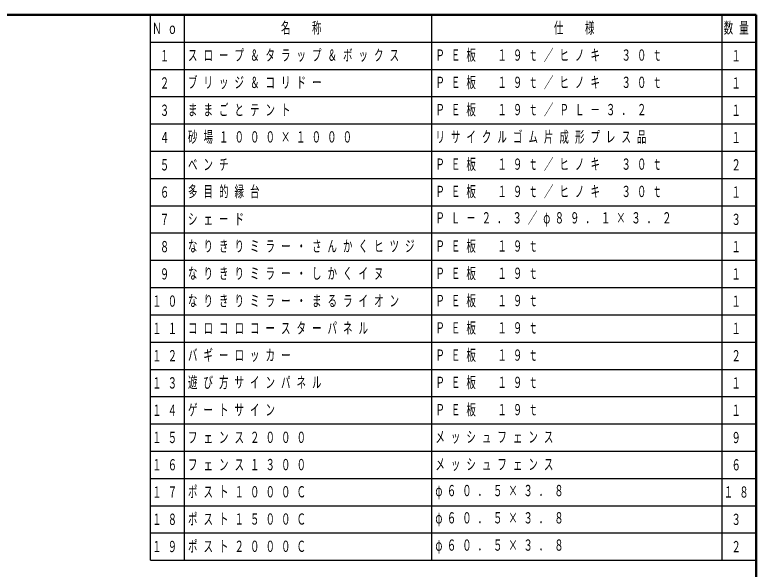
# Model space of a CAD drawing. Units: millimetres on the paper, scale 1:50. Extents: x 35 to 420, y -297 to 267.
# Drawn here: x 289.7 to 420, y 169.4 to 267 of the extents above; entities that cross this region are included whole.
import ezdxf
from ezdxf.enums import TextEntityAlignment as Align

# ---------------------------------------------------------------- set-up
doc = ezdxf.new("R2010")
doc.units = ezdxf.units.MM
doc.layers.add('CLASS1', color=7, linetype='Continuous', lineweight=25)
doc.layers.add('NAKAMURA図枠', color=7, linetype='Continuous', lineweight=13)
doc.styles.add('ＭＳ ゴシック', font='')
doc.styles.get('ＭＳ ゴシック').set_extended_font_data('MS Gothic')

msp = doc.modelspace()

# ---------------------------------------------------------------- linework, layer by layer
at = {"layer": 'CLASS1'}
for p, q in [((313.5, 171), (313.5, 267)), ((313.5, 267), (420, 267)), ((319.5, 171), (319.5, 267)), ((363, 171), (363, 267)), ((414, 171), (414, 267)), ((420, 171), (420, 267)), ((313.5, 262.2), (420, 262.2)), ((313.5, 257.4), (420, 257.4)), ((313.5, 252.6), (420, 252.6)), ((313.5, 247.8), (420, 247.8)), ((313.5, 243), (420, 243)), ((313.5, 238.2), (420, 238.2)), ((313.5, 233.4), (420, 233.4)), ((313.5, 228.6), (420, 228.6)), ((313.5, 223.8), (420, 223.8)), ((313.5, 219), (420, 219)), ((313.5, 214.2), (420, 214.2)), ((313.5, 209.4), (420, 209.4)), ((313.5, 204.6), (420, 204.6)), ((313.5, 199.8), (420, 199.8)), ((313.5, 195), (420, 195)), ((313.5, 190.2), (420, 190.2)), ((313.5, 185.4), (420, 185.4)), ((313.5, 180.6), (420, 180.6)), ((313.5, 175.8), (420, 175.8)), ((313.5, 171), (420, 171))]:
    msp.add_line(p, q, dxfattribs=at)
at = {"layer": 'NAKAMURA図枠', "lineweight": 50}
for p, q in [((420, 267), (35, 267)), ((420, 0), (420, 267))]:
    msp.add_line(p, q, dxfattribs=at)

# ---------------------------------------------------------------- texts
at = {"layer": 'CLASS1', "style": 'ＭＳ ゴシック', "width": 0.6}
for s, p in [('１', (315.15, 259.8)), ('１', (415.65, 259.8)), ('２', (315.15, 255)), ('１', (415.65, 255)), ('３', (315.15, 250.2)), ('１', (415.65, 250.2)), ('４', (315.15, 245.4)), ('１', (415.65, 245.4)), ('５', (315.15, 240.6)), ('２', (415.65, 240.6)), ('６', (315.15, 235.8)), ('１', (415.65, 235.8)), ('３', (415.65, 231)), ('７', (315.15, 231)), ('８', (315.15, 226.2)), ('１', (415.65, 226.2)), ('９', (315.15, 221.4)), ('１', (415.65, 221.4)), ('１', (415.65, 216.6)), ('１', (415.65, 211.8)), ('２', (415.65, 207)), ('１', (415.65, 202.2)), ('１', (415.65, 197.4)), ('９', (415.65, 192.6)), ('６', (415.65, 187.8)), ('３', (415.65, 178.2)), ('２', (415.65, 173.4))]:
    msp.add_text(s, height=1.979, dxfattribs=at).set_placement(p, align=Align.MIDDLE_LEFT)
at = {"layer": 'CLASS1', "char_height": 1.979, "attachment_point": 4, "style": 'ＭＳ ゴシック'}
for s, insert in [('\\T1.64;\\W0.6;名\u3000称', (336.45, 264.6)), ('\\T1.64;\\W0.6;仕\u3000様', (384.45, 264.6)), ('\\T1.64;\\W0.6;数量', (414.3, 264.6)), ('\\T1.64;\\W0.6;Ｎｏ', (313.8, 264.6)), ('\\T1.64;\\W0.6;スロープ＆タラップ＆ボックス', (320.1, 259.8)), ('\\T1.64;\\W0.6;ＰＥ板\u3000１９ｔ／ヒノキ\u3000３０ｔ', (363.6, 259.8)), ('\\T1.64;\\W0.6;ブリッジ＆コリドー', (320.1, 255)), ('\\T1.64;\\W0.6;ＰＥ板\u3000１９ｔ／ヒノキ\u3000３０ｔ', (363.6, 255)), ('\\T1.64;\\W0.6;ＰＥ板\u3000１９ｔ／ＰＬ－３．２', (363.6, 250.2)), ('\\T1.64;\\W0.6;ままごとテント', (320.1, 250.2)), ('\\T1.64;\\W0.6;砂場１０００×１０００', (320.1, 245.4)), ('\\T1.64;\\W0.6;リサイクルゴム片成形プレス品', (363.6, 245.4)), ('\\T1.64;\\W0.6;ベンチ', (320.1, 240.6)), ('\\T1.64;\\W0.6;ＰＥ板\u3000１９ｔ／ヒノキ\u3000３０ｔ', (363.6, 240.6)), ('\\T1.64;\\W0.6;多目的縁台', (320.1, 235.8)), ('\\T1.64;\\W0.6;ＰＥ板\u3000１９ｔ／ヒノキ\u3000３０ｔ', (363.6, 235.8)), ('\\T1.64;\\W0.6;シェード', (320.1, 231)), ('\\T1.63;\\W0.6;ＰＬ－２．３／φ８９．１×３．２', (363.6, 231)), ('\\T1.64;\\W0.6;なりきりミラー・さんかくヒツジ', (320.1, 226.2)), ('\\T1.64;\\W0.6;ＰＥ板\u3000１９ｔ', (363.6, 226.2)), ('\\T1.64;\\W0.6;なりきりミラー・しかくイヌ', (320.1, 221.4)), ('\\T1.64;\\W0.6;ＰＥ板\u3000１９ｔ', (363.6, 221.4)), ('\\T1.64;\\W0.6;なりきりミラー・まるライオン', (320.1, 216.6)), ('\\T1.64;\\W0.6;ＰＥ板\u3000１９ｔ', (363.6, 216.6)), ('\\T1.64;\\W0.6;１０', (313.8, 216.6)), ('\\T1.64;\\W0.6;１１', (313.8, 211.8)), ('\\T1.64;\\W0.6;コロコロコースターパネル', (320.1, 211.8)), ('\\T1.64;\\W0.6;ＰＥ板\u3000１９ｔ', (363.6, 211.8)), ('\\T1.64;\\W0.6;１２', (313.8, 207)), ('\\T1.64;\\W0.6;バギーロッカー', (320.1, 207)), ('\\T1.64;\\W0.6;ＰＥ板\u3000１９ｔ', (363.6, 207)), ('\\T1.64;\\W0.6;遊び方サインパネル', (320.1, 202.2)), ('\\T1.64;\\W0.6;ＰＥ板\u3000１９ｔ', (363.6, 202.2)), ('\\T1.64;\\W0.6;１３', (313.8, 202.2)), ('\\T1.64;\\W0.6;１４', (313.8, 197.4)), ('\\T1.64;\\W0.6;ゲートサイン', (320.1, 197.4)), ('\\T1.64;\\W0.6;ＰＥ板\u3000１９ｔ', (363.6, 197.4)), ('\\T1.64;\\W0.6;１５', (313.8, 192.6)), ('\\T1.64;\\W0.6;フェンス２０００', (320.1, 192.6)), ('\\T1.64;\\W0.6;メッシュフェンス', (363.6, 192.6)), ('\\T1.64;\\W0.6;１６', (313.8, 187.8)), ('\\T1.64;\\W0.6;フェンス１３００', (320.1, 187.8)), ('\\T1.64;\\W0.6;メッシュフェンス', (363.6, 187.8)), ('\\T1.64;\\W0.6;１７', (313.8, 183)), ('\\T1.64;\\W0.6;ポスト１０００Ｃ', (320.1, 183)), ('\\T1.63;\\W0.6;φ６０．５×３．８', (363.6, 183)), ('\\T1.64;\\W0.6;１８', (414.3, 183)), ('\\T1.64;\\W0.6;１８', (313.8, 178.2)), ('\\T1.64;\\W0.6;ポスト１５００Ｃ', (320.1, 178.2)), ('\\T1.63;\\W0.6;φ６０．５×３．８', (363.6, 178.2)), ('\\T1.64;\\W0.6;ポスト２０００Ｃ', (320.1, 173.4)), ('\\T1.63;\\W0.6;φ６０．５×３．８', (363.6, 173.4)), ('\\T1.64;\\W0.6;１９', (313.8, 173.4))]:
    msp.add_mtext(s, dxfattribs=dict(at, insert=insert))

doc.saveas('drawing.dxf')
